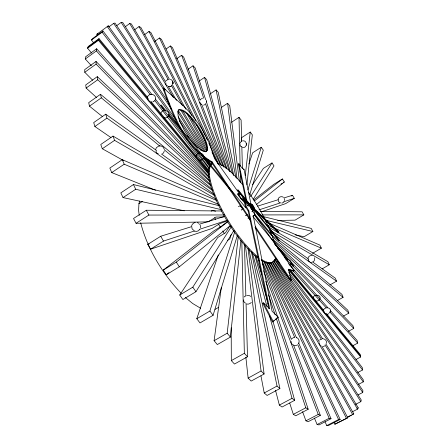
<?xml version="1.0" encoding="UTF-8"?>
<svg xmlns="http://www.w3.org/2000/svg" width="448" height="448" viewBox="0 0 448 448"><rect width="100%" height="100%" fill="white"/><g stroke="black" fill="none" stroke-linecap="round" stroke-linejoin="round"><path stroke-width="0.67" d="M284.637 200.592L284.458 198.643M326.525 343.375C327.13 340.939 324.906 338.537 322.459 338.722M158.082 153.429L158.06 153.754L157.427 153.552L156.57 152.69L155.994 151.519L156.167 150.718M221.301 287.588L214.099 340.71L217.314 344.568L230.39 337.103L240.901 240.15M246.887 184.884L252.319 134.82L250.253 132.031L241.629 137.637L241.254 140.392M358.008 394.94L362.723 392.487L362.925 390.622L274.562 259.633M230.39 337.103L227.181 333.211L238.241 236.779M245.258 175.577L250.253 132.031M91.403 65.722L85.294 58.996L96.398 50.91L96.65 48.748L208.97 174.546M85.294 58.996L85.59 56.806L96.65 48.748M268.839 308.588L248.231 211.254C246.59 208.393 244.283 205.33 244.642 201.863L245.274 201.466C244.916 204.932 247.229 208.001 248.87 210.862L269.702 308.857L263.486 302.848L262.763 303.268L272.552 321.972L278.242 317.178L272.059 311.192L253.148 215.382L254.139 215.662L254.744 215.225L254.901 214.194L253.837 210.515M167.558 85.764C166.942 86.738 164.791 83.278 166.107 83.597M355.415 404.449L360.83 401.643L361.284 400.064L325.842 343.963M139.737 201.046L138.936 203.661L138.6 210.47L139.233 215.32M218.271 254.912L196.79 318.718L199.993 322.935L213.091 315.291L237.378 235.379M249.805 194.494L263.29 150.142L261.274 147.263L252.661 152.779L248.875 164.013M196.79 318.718L209.888 311.035L234.752 231.79M247.912 189.846L261.274 147.263M231.263 234.41L229.796 238.991L227.405 240.447M91.622 53.071L87.584 48.244L98.448 40.298L99.008 38.606L147.454 97.188M155.764 149.302L156.318 147.689L158.861 145.986M164.203 151.155L163.649 152.774L162.495 153.787M241.517 146.731C240.985 147.448 239.226 144.144 240.397 144.788M87.584 48.244L88.189 46.53L99.008 38.606M191.582 226.01C192.007 224.241 193.486 222.869 195.227 222.432M239.876 143.405L241.282 141.344M307.983 258.177C308.392 256.385 310.369 255.147 312.15 255.623M298.43 343.784C299.908 341.622 299.023 338.313 296.442 337.518M278.068 199.287C278.572 196.935 281.495 195.899 283.416 197.266M243.247 199.702L249.838 205.85L250.835 207.866A3.707 1.014 58.3 0 0 252.834 210.308L253.758 210.571L253.926 209.675L278.499 232.742L278.908 232.49L254.346 209.418L254.178 210.314L253.26 210.045A3.707 1.014 58.3 0 1 251.261 207.609L250.264 205.593L243.163 198.962L242.609 199.942L241.349 199.282L237.619 194.051L238.045 193.782C240.677 193.323 241.993 196.101 242.917 198.044L249.945 204.652L250.118 203.767L251.042 204.047A3.707 1.014 58.3 0 1 252.358 205.475M178.69 109.911C176.053 116.67 181.317 123.749 183.982 129.752C189.218 137.922 194.768 146.882 203.689 151.413A25.329 7.101 56.6 0 0 207.491 146.709C205.38 136.685 199.646 127.837 193.486 119.818C189.554 115.752 185.668 109.922 179.547 109.435L178.063 110.331M352.604 411.673L357.532 409.136L358.254 407.882L321.686 346.007M230.423 226.1L229.331 226.772L225.484 232.742L217.734 237.507L179.732 295.025L182.862 299.527L195.944 291.71L234.046 230.272M253.126 199.511L273.98 165.889L272.02 162.938L263.402 168.381L252.616 184.699M179.732 295.025L192.808 287.174L231.482 226.52M250.482 196.711L272.02 162.938M325.158 313.359L323.893 312.071L323.708 310.783M93.632 42.778L91.482 40.018L102.11 32.217L102.956 30.99L151.906 94.522M254.156 208.012A3.192 0.868 58.3 0 0 251.149 204.064A3.192 0.868 58.3 0 0 252.017 207.536A3.192 0.868 58.3 0 0 254.414 209.031L251.138 204.641L250.298 204.781A3.192 0.868 58.3 0 1 251.205 204.546M91.482 40.018L92.372 38.763L102.956 30.99M191.985 227.298L191.766 227.825L192.298 229.04L193.805 230.406M249.497 204.271L250.124 204.058M165.934 80.853L168.146 79.324M245.549 303.044C244.546 303.078 243.118 300.922 243.807 299.874M199.489 229.701L198.313 230.787L196.829 231.353L194.622 231.196M283.959 201.992L281.926 203.235M200.116 99.602L202.563 98.157M347.385 417.508L353.752 413.862L270.452 262.668M272.552 321.972L274.042 320.656M275.537 319.34L278.242 317.178M244.166 296.974L245.325 295.999M251.328 302.428L250.163 303.397L248.175 304.175L246.523 303.951M319.642 340.122L320.706 339.237M312.945 261.923C314.384 261.156 315.101 259.274 314.541 257.768M227.556 221.586L221.334 226.268L213.59 231.062L163.285 270.088L166.275 274.786L179.306 266.806L230.563 225.406M256.614 204.366L284.329 181.978L282.436 178.97L273.795 184.346L253.562 200.043M291.788 338.604L294.347 337.182M166.275 274.786L168.98 272.625M163.285 270.088L176.299 262.08L228.082 221.53M254.43 200.906L282.436 178.97M97.653 35.386L96.835 34.255L108.332 25.833L175.997 119.778M108.825 26.925L113.652 23.38L114.968 23.033L169.624 104.059M116.754 25.648L121.19 22.4L122.702 22.456L165.166 89.667M87.886 47.387L98.728 39.446L148.226 99.266M125.345 26.695L129.69 23.526L131.365 23.951L165.85 82.309M134.484 29.882L139.003 26.606L140.806 27.378L169.411 79.296M209.042 177.66L96.034 61.443L84.728 69.619L84.767 72.274L92.646 80.209M84.767 72.274L96.118 64.081L96.034 61.443M144.536 34.67L148.977 31.472L150.886 32.564L195.787 120.428M209.905 181.647L97.278 76.658L85.73 84.935L86.128 88.043L96.471 97.446M86.128 88.043L97.726 79.755L97.278 76.658M154.56 41.49L159.477 37.979L161.476 39.357L220.539 165.004M253.506 216.048L254.111 215.611M108.332 25.833L107.234 26.611L179.855 127.366M96.835 34.255L97.972 33.449M211.142 185.982L100.492 94.298L88.704 102.642L89.477 106.182L102.57 116.698M166.085 49.011L170.391 45.97L172.452 47.6L223.468 166.986M89.477 106.182L101.31 97.826L100.492 94.298M176.523 58.845L181.602 55.289L183.708 57.154L200.138 100.223M156.369 150.366L105.734 114.195L93.71 122.578L94.87 126.504L110.986 137.586M94.87 126.504L106.932 118.115L214.558 194.544M187.998 69.283L193.015 65.806L195.143 67.878L205.705 99.764M239.999 194.482L214.553 158.626L209.311 143.091L202.362 129.718L197.977 122.965L188.39 110.891L183.59 106.081L163.688 88.11L163.066 88.542C172.861 116.11 184.957 146.726 211.518 162.327L250.74 221.06M214.614 195.485L113.014 136.097L100.766 144.491L102.301 148.753L123.637 160.614M199.018 81.166L204.534 77.386L206.679 79.643L232.568 173.992M102.301 148.753L114.582 140.353L216.138 199.192M210.073 93.979L216.093 89.914L218.232 92.327L235.962 177.498M216.849 200.558L122.282 159.678L109.833 168.056L111.731 172.581L155.618 190.243M111.731 172.581L124.214 164.209L218.607 204.4M221.228 107.52L227.606 103.264L229.729 105.823L239.4 181.278M219.43 205.766L133.442 184.542L120.809 192.875L123.043 197.579L184.246 210.823M231.51 122.276L239.014 117.337L241.114 120.019L241.696 141.579M123.043 197.579L135.705 189.263L221.396 209.698M211.518 162.327L212.15 161.918L250.214 218.921M221.676 210.991L146.322 210.241L133.526 218.49L136.063 223.289L208.186 221.861M208.214 171.752L209.059 171.209M136.063 223.289L148.882 215.057L224.549 214.967M251.014 204.646L244.02 169.277L241.735 167.698L238.902 163.682L238.308 164.063L246.137 201.102M138.886 203.694L142.397 201.454M243.426 169.658L244.02 169.277M227.147 220.92L219.75 223.675L212.01 228.474L150.567 249.2L147.778 244.401L160.698 236.258L191.867 226.57M211.159 211.154L212.341 210.409L215.617 211.165M150.567 249.2L163.509 241.08L194.757 230.871M242.497 198.307L242.917 198.044M208.779 221.491L215.902 217.045L223.362 216.994L224.454 216.317M238.409 206.707L239.994 205.75L242.794 208.757M280.874 184.128L282.027 183.411M283.175 182.694L284.329 181.978M245.118 206.97L245.487 206.746M247.789 205.587L249.368 204.613M249.838 205.85L250.264 205.593M248.231 211.254L248.87 210.862M245.409 215.718L247.162 214.637M251.832 211.753L253.585 210.672M248.035 218.35L248.763 217.902M291.323 195.994L292.482 195.283L294.297 198.335L285.617 203.65L262.007 211.613M260.215 211.378L302.098 211.798L303.834 214.872L295.092 220.142L277.704 220.483M278.908 232.49L278.645 231.588L278.23 231.834L278.499 232.742M263.11 216.546L311.237 228.424L312.878 231.515L304.069 236.746L295.215 234.83M215.068 309.417L218.68 307.3M312.486 253.378L321.384 248.17L319.85 245.084L265.647 221.654M254.542 214.973L294.134 270.754L293.507 271.118L288.389 269.746M255.013 227.455L290.741 280.952L291.379 280.582L288.383 269.209L294.134 270.754M322.095 268.912L329.297 264.757L327.874 261.688L267.938 226.654M214.099 340.71L227.181 333.211M329.868 284.984L336.554 281.182L335.261 278.152L312.558 261.934M337.31 300.586L343.095 297.338L341.936 294.364L272.294 236.656M246.07 303.8L247.498 356.77L234.483 364.045L231.325 360.612L244.35 353.298L241.819 241.444M343.56 316.053L348.852 313.118L347.844 310.229L273.291 240.733M248.024 248.584L264.096 373.996L251.177 381.074L248.13 378.112L261.066 370.994L245.409 245.734M348.37 331.358L353.758 328.412L352.912 325.618L277.452 248.013M264.225 392.986L277.038 386.058L279.899 388.556L267.114 395.444L264.225 392.986L260.949 375.855M352.856 345.716L357.728 343.084L357.067 340.413L330.495 310.654M356.014 359.486L360.696 356.989L360.226 354.469L326.402 313.572M279.362 405.087L292.012 398.35L294.666 400.322L282.044 407.025L279.362 405.087L275.503 390.253M357.795 372.495L362.572 369.97L362.309 367.64L288.842 272.272M293.317 414.361L305.794 407.803L308.202 409.242L295.764 415.772L293.317 414.361L289.716 403.077M358.394 384.423L363.272 381.864L363.238 379.747L290.696 279.037M305.945 420.812L318.214 414.422L320.359 415.346L308.129 421.702L305.945 420.812L302.546 411.662M314.423 418.085L317.117 424.519L329.168 418.292L331.033 418.712L298.67 342.989M331.033 418.712L319.026 424.911L317.117 424.519M357.028 408.514L358.254 407.882M325.013 421.798L326.771 425.6L338.587 419.524L340.166 419.474L266.207 262.147M340.166 419.474L328.395 425.527L326.771 425.6M347.222 417.217L351.378 415.078M352.565 414.473L353.752 413.862M333.928 422.346L334.874 424.222L347.738 417.794L268.615 262.959M347.738 417.794L334.874 424.222M205.061 104.569L203.56 105.179M328.961 313.656L327.421 314.294M168.42 86.666L170.229 86.565M169.865 86.727L171.455 86.016M246.826 295.417L248.97 295.45L250.768 296.38M309.63 261.537C308.846 261.61 307.569 259.269 308.375 259.269M296.951 345.15L295.574 345.621L293.938 345.442M199.41 229.348L227.332 220.22M259.039 209.86L280.991 202.686M283.651 201.813L294.297 198.335M147.778 244.401L149.111 243.975M324.694 345.979L322.946 346.506M199.158 224.302L224.358 216.468M257.561 206.142L278.645 199.584M283.914 197.949L292.482 195.283M319.267 342.782L319.25 343.913L320.471 345.537M148.159 98.571C146.944 99.002 149.733 102.519 149.817 100.845M262.186 214.922L303.834 214.872M242.424 140.857C247.57 139.726 247.682 148.568 242.508 147.493M159.382 145.869L161.006 145.936L162.809 146.86M237.619 194.051L239.176 194.135M310.481 262.242L311.819 262.354M178.926 109.855C187.242 111.132 192.013 119.706 196.969 125.692C201.214 132.317 205.369 139.289 206.875 147.112A25.323 7.118 56.6 0 1 205.442 151.866M292.751 344.574L292.482 344.523C291.76 344.081 290.304 341.846 291.385 341.634M199.926 102.122L200.329 103.628L201.449 104.334M266.286 220.405L312.878 231.515M278.466 200.318C277.598 200.39 279.485 203.314 279.709 202.194M245.902 201.074L246.904 201.387L238.902 163.682M200.704 308.308L192.707 303.526L185.394 297.539M170.374 79.38C172.262 79.811 173.236 81.878 172.922 83.686L172.861 81.906L172.922 83.686M267.372 225.17L273.801 227.909M275.083 228.452L321.384 248.17M242.743 199.696L241.248 198.436L238.045 193.782M197.434 222.594L198.772 223.294M269.478 230.098L329.297 264.757M212.15 161.918C185.606 146.289 173.505 115.679 163.688 88.11M271.869 235.245L336.554 281.182M161.493 154.022L212.694 190.596M270.564 231.935L308.588 259.095M101.31 97.826L159.97 146.227M164.276 149.783L212.173 189.302M272.866 239.389L343.095 297.338M97.726 79.755L210.683 184.722M275.206 244.681L348.852 313.118M254.022 208.477L278.645 231.588M256.116 211.092L257.622 212.509M261.643 216.278L265.664 220.052M269.69 223.821L270.693 224.762M261.066 370.994L264.096 373.996M181.126 293.238C162.4 273.47 147.487 249.29 140.678 222.785M96.118 64.081L210.022 180.947M284.463 257.32L353.758 328.412M244.35 353.298L247.498 356.77M288.54 263.665L327.695 307.518M96.398 50.91L209.188 177.01M293.087 270.81L326.105 307.726M329.829 311.886L357.728 343.084M242.71 184.722L237.199 178.338A56.554 16.027 58.2 0 0 226.66 168.437A58.576 16.615 58.3 0 0 217.767 163.486M151.458 102.021L208.79 171.354M290.354 269.982L323.73 310.346M150.702 102.25L208.421 172.004M288.966 269.326L324.649 312.452M360.461 355.729L325.494 313.477A3.623 2.906 -6.8 0 0 325.948 313.561M98.448 40.298L209.154 173.986M288.26 269.517L360.696 356.989M164.741 110.494L160.53 105.381L161.174 104.938L165.883 110.662M183.417 133.179L168.739 115.349A4.094 3.73 10.5 0 0 168.885 114.307L200.99 153.328M200.738 153.266A3.976 3.55 3.7 0 1 203.683 157.758L231.454 191.526M274.238 243.499L287.465 259.56M290.791 263.603L292.975 266.252L293.591 265.888L290.998 262.735M243.046 199.808L248.326 206.248M252.286 211.075L272.093 235.211L271.466 235.592L254.738 215.214M238.896 195.916L239.775 196.986M240.654 198.061L244.614 202.882M203.84 156.8L245.834 207.838M252.823 216.334L288.501 259.7M250.83 205.425L237.983 189.734L237.563 190.002L249.077 204.064M253.926 209.216L279.614 240.604L279.199 240.85L253.949 210.017M163.139 147.101L164.276 149.167M102.11 32.217L150.248 94.634M154.93 100.71L209.026 170.856M289.587 275.324L362.572 369.97M155.31 98.946L208.936 168.554M209.888 311.035L213.091 315.291M187.001 135.061L189.039 137.889M201.264 154.868L209.826 166.751M275.621 258.098L279.289 263.194M195.765 149.442L209.636 168.689M274.882 259.224L363.272 381.864M243.634 199.606L245.252 201.886M192.808 287.174L195.944 291.71M113.652 23.38L171.472 109.071M179.29 120.652L197.652 147.862M203.51 156.548L210.151 166.393M273.566 260.366L362.723 392.487M178.214 116.788L200.855 150.36M206.713 159.04L210.616 164.825M255.259 226.486L291.379 280.582M176.299 262.08L179.306 266.806M121.19 22.4L164.052 90.227M177.47 111.462L202.44 150.982M208.029 159.83L211.383 165.138M272.367 261.649L321.642 339.623M324.996 344.938L360.83 401.643M178.203 110.303L204.282 151.57M210.61 161.594L212.106 163.951M273.599 261.285L322.482 338.649M218.428 224.118L220.584 227.55M222.734 230.978L224.174 233.262M168.336 86.52L176.512 100.358M182.56 110.583L206.735 151.491M272.339 262.5L319.2 341.802M129.69 23.526L173.421 97.535M180.886 110.174L205.419 151.693M211.462 161.924L212.531 163.727M270.872 262.472L357.532 409.136M160.698 236.258L163.509 241.08M172.105 84.179L185.903 109.222M189.941 116.553L207.105 147.706M139.003 26.606L168.263 79.733M171.287 85.232L182.386 105.386M186.76 113.322L207.273 150.578M269.102 262.853L352.75 414.753M146.322 210.241L148.882 215.057M263.486 302.848L273.28 321.563M212.027 152.214L218.075 164.052M148.977 31.472L191.895 115.545M196.661 124.886L206.836 144.81M266.722 262.119L346.45 418.281M133.442 184.542L135.705 189.263M159.477 37.979L205.57 136.17M206.17 137.441L207.357 139.972M208.846 143.142L218.658 164.046M264.712 262.153L338.587 419.524M263.844 261.486L296.481 337.854M170.391 45.97L221.441 165.682M261.856 260.45L294.689 337.445M297.702 344.506L329.168 418.292M122.282 159.678L124.214 164.209M206.27 100.111L206.562 102.06M201.628 104.138L226.274 168.734M262.231 262.993L291.418 339.494M293.418 344.725L320.359 415.346M181.602 55.289L224.129 167.093M263.542 270.698L318.214 414.422M113.014 136.097L114.582 140.353M206.366 101.758L229.466 171.506M258.143 258.104L259.241 261.414M265.832 281.305L308.202 409.242M193.015 65.806L203.694 98.202M205.442 103.488L227.024 168.935M255.83 256.301L261.75 274.243M268.542 294.84L275.117 314.776M276.209 318.097L305.794 407.803M105.734 114.195L106.932 118.115M200.25 225.131L200.48 227.78M254.901 255.382L267.663 301.896M268.033 303.246L268.587 305.267M273.028 321.446L294.666 400.322M204.534 77.386L230.255 171.752M252.269 252.532L266.991 306.538M269.567 315.991L292.012 398.35M290.388 279.614L290.741 280.952M251.373 251.524L279.899 388.556M216.093 89.914L233.744 175.683M248.83 248.993L277.038 386.058M227.606 103.264L237.014 178.545M245.874 357.319L248.13 378.112M241.825 146.446L242.424 168.7M244.468 244.558L245.862 296.134M239.014 117.337L240.122 166.309M240.229 171.203L240.486 182.398M231.19 327.796L231.325 360.612M253.994 209.289A3.192 0.868 58.3 0 1 252.23 208.667A3.192 0.868 58.3 0 1 250.326 204.809M275.638 257.785A56.594 16.05 58.3 0 1 269.858 262.741A58.542 16.598 58.2 0 1 261.358 259.342M272.91 261.951A56.577 16.1 58.3 0 1 269.002 263.245A58.526 16.649 58.2 0 1 261.705 260.618M258.261 257.107A56.633 16.066 58.3 0 1 250.309 249.833L244.266 243.146L238.146 235.39A56.655 16.083 58.3 0 1 221.418 208.662A58.514 16.582 58.3 0 1 213.534 191.033A56.644 16.078 58.2 0 1 209.647 176.579L209.272 171.069L209.989 166.97A56.588 16.044 58.2 0 1 212.621 163.626M258.972 258.815A56.61 16.117 58.3 0 1 249.43 250.365L243.387 243.684L237.261 235.928A56.638 16.134 58.3 0 1 220.539 209.21A58.492 16.632 58.3 0 1 212.671 191.587A56.627 16.128 58.2 0 1 208.79 177.128L208.426 171.618L209.149 167.513A56.571 16.094 58.2 0 1 211.792 164.164M248.584 192.394A56.526 16.01 58.3 0 1 263.15 215.779A58.61 16.632 58.3 0 1 264.376 218.142M265.272 219.912A58.61 16.632 58.3 0 1 270.637 231.857A56.543 16.016 58.3 0 1 274.607 244.003M253.837 210.062A3.847 1.053 58.3 0 1 251.703 209.3A3.847 1.053 58.3 0 1 249.743 205.99A3.847 1.053 58.3 0 1 249.665 204.058M215.662 219.481A69.608 20.166 58.3 0 1 214.665 217.717M285.925 259.806A3.73 3.102 -4.9 0 1 290.511 261.033A3.73 3.102 -4.9 0 1 289.593 265.037M241.466 210.196A3.847 3.315 -1.8 0 1 241.713 209.776M241.864 209.569A3.847 3.315 -1.8 0 1 243.051 208.611M203.683 157.758A3.976 3.55 3.7 0 1 198.526 160.048M195.899 156.873A3.976 3.55 3.7 0 1 199.612 153.177M160.748 114.391A4.088 3.724 10.5 0 1 165.043 110.51A4.088 3.724 10.5 0 1 168.812 115.063A4.088 3.724 10.5 0 1 163.509 117.729M147.426 98.291A4.133 3.786 13.8 0 1 150.478 94.41A4.133 3.786 13.8 0 1 155.266 96.678A4.133 3.786 13.8 0 1 153.86 101.349M153.614 101.483A4.133 3.786 13.8 0 1 153.093 101.702M151.967 101.926A4.133 3.786 13.8 0 1 151.385 101.926M150.802 101.847A4.133 3.786 13.8 0 1 150.242 101.696M312.9 298.25A3.651 2.957 -6.4 0 1 317.055 295.182A3.651 2.957 -6.4 0 1 320.051 298.805A3.651 2.957 -6.4 0 1 315.095 300.91M323.305 310.828A3.623 2.906 -6.8 0 1 327.454 307.81A3.623 2.906 -6.8 0 1 330.394 311.382M330.31 311.578A3.623 2.906 -6.8 0 1 329.969 312.15M329.666 312.491A3.623 2.906 -6.8 0 1 329.493 312.654M246.422 143.444L246.378 145.001L246.422 143.444M251.384 205.61A2.845 0.773 58.3 0 0 254.212 209.07A2.845 0.773 58.3 0 0 252.706 205.206A2.845 0.773 58.3 0 0 251.384 205.61"/></g></svg>
